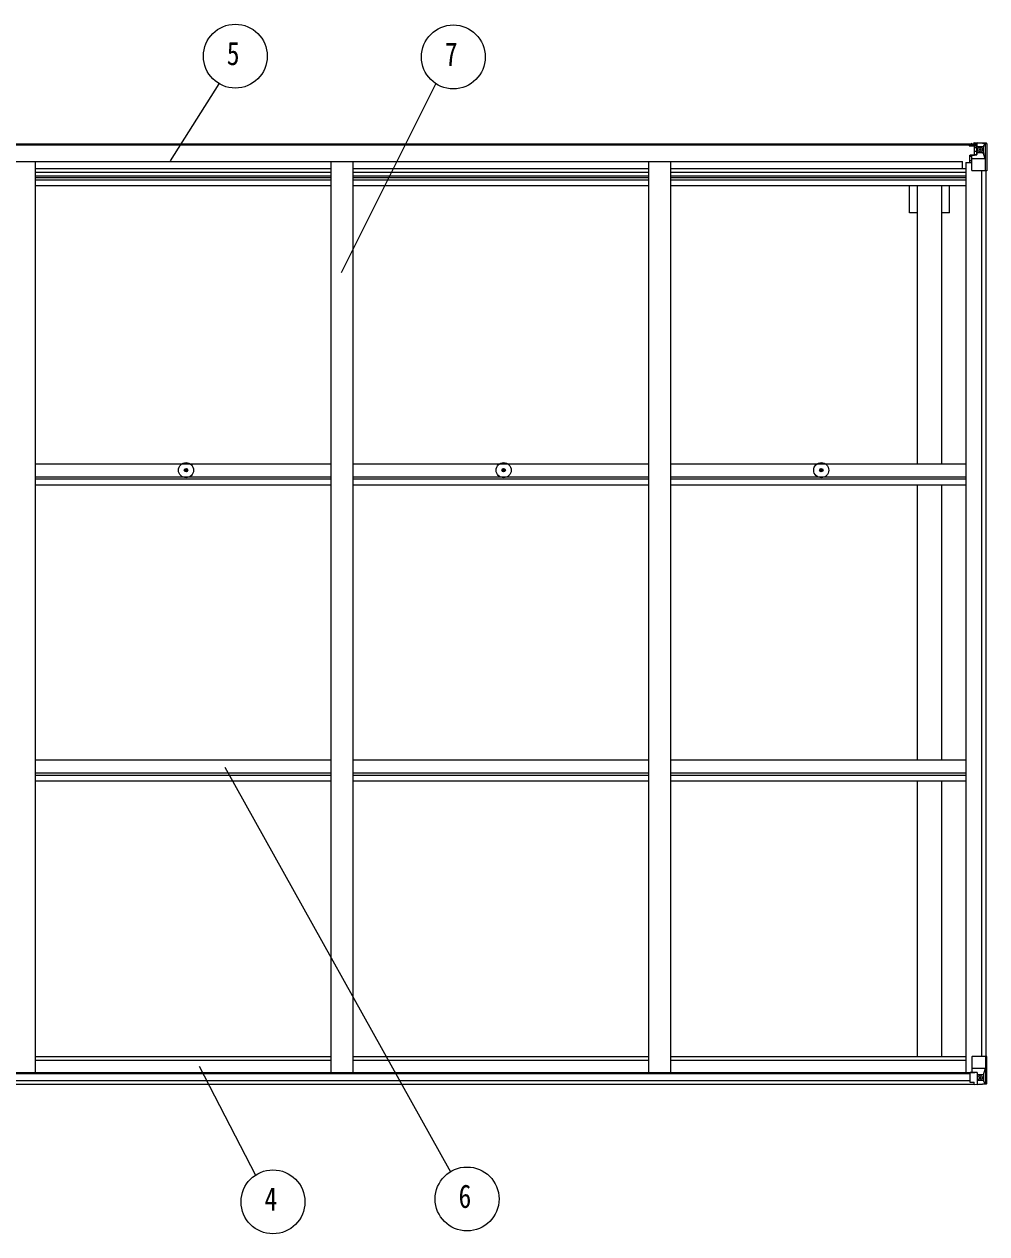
# Model space of a CAD drawing. Units: millimetres, scale not verified. Extents: x -8410 to 8410, y -5940 to 5940.
# Drawn here: x -1065 to 1105, y -586 to 2140 of the extents above; entities that cross this region are included whole.
import ezdxf
from ezdxf.enums import TextEntityAlignment as Align

# ---------------------------------------------------------------- set-up
doc = ezdxf.new("R2010")
doc.units = ezdxf.units.MM
doc.header["$LTSCALE"] = 30
for name, color, linetype in [('0-4_YKK_13', 4, 'Continuous'), ('0-5_YKK_A1', 4, 'Continuous'), ('0-6_YKK_D', 6, 'Continuous')]:
    doc.layers.add(name, color=color, linetype=linetype)
doc.styles.add('ＭＳ ゴシック', font='')
doc.styles.get('ＭＳ ゴシック').set_extended_font_data('MS Gothic')

msp = doc.modelspace()

# ---------------------------------------------------------------- linework, layer by layer
at = {"layer": '0-4_YKK_13'}
for p, q in [((1064.56, 1867.08), (1064.56, 1868)), ((1065.56, 1867.08), (1064.56, 1867.08)), ((1064.56, 1867.08), (1064.56, 1865.51)), ((1064.56, 1865.4), (1064.56, 1865.51)), ((1065.56, 1868), (1065.56, 1867.08)), ((1070.56, 1867.08), (1065.56, 1867.08)), ((1070.76, 1870.58), (1069.07, 1870.15)), ((1070.56, 1865.47), (1070.56, 1867.08)), ((1070.56, 1865.47), (1080.56, 1865.38)), ((1070.76, 1870.58), (1071.06, 1870.58)), ((1071.06, 1870.58), (1071.06, 1870.15)), ((1072.56, 1867.34), (1080.56, 1867.34)), ((1072.56, 1867.31), (1080.56, 1867.31)), ((1076.06, 1872.78), (1082.56, 1872.38)), ((1076.06, 1871.89), (1076.06, 1872.78)), ((1082.56, 1871.5), (1076.06, 1871.89)), ((1076.06, 1871.38), (1076.06, 1871.89)), ((1076.06, 1871.38), (1076.06, 1870.97)), ((1076.06, 1870.97), (1081.06, 1870.88)), ((1076.06, 1870.97), (1076.06, 1870.15)), ((1077.06, 1845.28), (1077.06, 1865.25)), ((1080.95, 1865.01), (1077.06, 1865.01)), ((1077.06, 1861.38), (1081.06, 1861.38)), ((1080.56, 1867.34), (1080.56, 1865.38)), ((1080.56, 1866.31), (1081.06, 1866.31)), ((1080.57, 1865.38), (1080.56, 1865.38)), ((1080.57, 1865.22), (1080.57, 1865.38)), ((1081.06, 1866.67), (1082.56, 1866.67)), ((1081.06, 1863.14), (1082.56, 1863.14)), ((1082.56, 1846.28), (1082.56, 1872.38)), ((1082.56, 1872.27), (1094.56, 1871.48)), ((1083.56, 1863.14), (1082.56, 1863.14)), ((1094.56, 1863.14), (1082.56, 1863.14)), ((1089.08, 1855.94), (1089.08, 1854.98)), ((1096.89, 1863.08), (1094.56, 1863.14)), ((1094.65, 1871.48), (1102.58, 1871)), ((1096.89, 1849.61), (1096.89, 1863.08)), ((1097.75, 1866.59), (1100.48, 1870.26)), ((1101.72, 1870.03), (1101.72, 1869.96)), ((1101.72, 1809.38), (1101.72, 1869.96)), ((1103.62, 1871.09), (1103.62, 1871.09)), ((1103.62, 1871.05), (1103.62, 1871.09)), ((1104.56, 1870.09), (1104.56, 1870.05)), ((1066.06, 1844.25), (1067.06, 1844.26)), ((1066.06, 1828.03), (1066.06, 1844.25)), ((1067.06, 1842.52), (1066.06, 1842.53)), ((1066.06, 1832.38), (1070.56, 1832.38)), ((1071.11, 1844.29), (1067.06, 1844.26)), ((1070.56, 1810.38), (1070.56, 1843.48)), ((1094.56, 1836.05), (1070.56, 1836.05)), ((1081.74, 1846.02), (1071.39, 1844.37)), ((1071.39, 1843.74), (1081.74, 1845.39)), ((1071.39, 1844.37), (1071.39, 1843.74)), ((1077.06, 1853.18), (1081.06, 1853.18)), ((1081.06, 1849.58), (1082.56, 1849.58)), ((1081.74, 1845.39), (1081.74, 1846.02)), ((1094.56, 1849.58), (1082.56, 1849.58)), ((1094.56, 1849.58), (1096.89, 1849.61)), ((1094.56, 1849.58), (1094.56, 1849.58)), ((1101.17, 1836.26), (1094.56, 1836.05)), ((1101.17, 1836.26), (1097.03, 1848.35)), ((1101.72, 1809.38), (1071.56, 1809.38)), ((-702.86, 1135.07), (-701.75, 1135.09)), ((-702.86, 1134.07), (-701.75, 1134.05)), ((-701.75, 1135.09), (-701.24, 1135.19)), ((-701.75, 1134.05), (-701.24, 1133.95)), ((-701.14, 1135.7), (-701.24, 1135.19)), ((-701.14, 1133.43), (-701.24, 1133.95)), ((-701.12, 1136.81), (-701.14, 1135.7)), ((-701.12, 1132.32), (-701.14, 1133.43)), ((-700.12, 1136.81), (-700.1, 1135.7)), ((-700.12, 1132.32), (-700.1, 1133.43)), ((-700.1, 1135.7), (-700, 1135.19)), ((-700.1, 1133.43), (-700, 1133.95)), ((-699.48, 1135.09), (-700, 1135.19)), ((-699.48, 1134.05), (-700, 1133.95)), ((-698.37, 1135.07), (-699.48, 1135.09)), ((-698.37, 1134.07), (-699.48, 1134.05)), ((13.14, 1135.07), (14.25, 1135.09)), ((13.14, 1134.07), (14.25, 1134.05)), ((14.25, 1135.09), (14.76, 1135.19)), ((14.25, 1134.05), (14.76, 1133.95)), ((14.86, 1135.7), (14.76, 1135.19)), ((14.86, 1133.43), (14.76, 1133.95)), ((14.88, 1136.81), (14.86, 1135.7)), ((14.88, 1132.32), (14.86, 1133.43)), ((15.88, 1136.81), (15.9, 1135.7)), ((15.88, 1132.32), (15.9, 1133.43)), ((15.9, 1135.7), (16, 1135.19)), ((15.9, 1133.43), (16, 1133.95)), ((16.52, 1135.09), (16, 1135.19)), ((16.52, 1134.05), (16, 1133.95)), ((17.63, 1135.07), (16.52, 1135.09)), ((17.63, 1134.07), (16.52, 1134.05)), ((729.14, 1135.07), (730.25, 1135.09)), ((729.14, 1134.07), (730.25, 1134.05)), ((730.25, 1135.09), (730.76, 1135.19)), ((730.25, 1134.05), (730.76, 1133.95)), ((730.86, 1135.7), (730.76, 1135.19)), ((730.86, 1133.43), (730.76, 1133.95)), ((730.88, 1136.81), (730.86, 1135.7)), ((730.88, 1132.32), (730.86, 1133.43)), ((731.88, 1136.81), (731.9, 1135.7)), ((731.88, 1132.32), (731.9, 1133.43)), ((731.9, 1135.7), (732, 1135.19)), ((731.9, 1133.43), (732, 1133.95)), ((732.52, 1135.09), (732, 1135.19)), ((732.52, 1134.05), (732, 1133.95)), ((733.63, 1135.07), (732.52, 1135.09)), ((733.63, 1134.07), (732.52, 1134.05)), ((1070.56, -187.6), (1070.56, -220.69)), ((1104.56, -186.6), (1071.56, -186.6)), ((1101.72, -186.6), (1101.72, -247.18)), ((1104.56, -247.31), (1104.56, -186.6)), ((1094.56, -213.26), (1070.56, -213.26)), ((1101.17, -213.48), (1094.56, -213.26)), ((1101.17, -213.48), (1097.03, -225.56)), ((1066.06, -223.75), (1066.06, -243.91)), ((1076.06, -222.81), (1067.06, -222.84)), ((1067.06, -244.62), (1076.06, -244.68)), ((1071.39, -220.95), (1081.74, -222.61)), ((1071.39, -221.59), (1071.39, -220.95)), ((1079.04, -222.81), (1071.39, -221.59)), ((1082.56, -222.81), (1076.06, -222.81)), ((1076.06, -249.99), (1076.06, -244.05)), ((1081.74, -222.61), (1081.74, -222.81)), ((1082.56, -222.81), (1082.56, -249.6)), ((1082.56, -226.8), (1094.56, -226.8)), ((1094.56, -240.35), (1082.56, -240.35)), ((1090.04, -233.16), (1090.04, -232.2)), ((1094.56, -226.8), (1094.56, -226.8)), ((1094.56, -226.8), (1096.89, -226.83)), ((1096.89, -240.3), (1094.56, -240.36)), ((1096.89, -226.83), (1096.89, -240.3)), ((1097.75, -243.81), (1100.48, -247.47)), ((1082.56, -249.48), (1094.56, -248.7)), ((1094.65, -248.69), (1102.58, -248.22)), ((1101.72, -247.25), (1101.72, -247.18)), ((1103.62, -248.26), (1103.62, -248.31))]:
    msp.add_line(p, q, dxfattribs=at)
for points in [[(1070.56, 1865.47), (1070.56, 1865.46), (1064.56, 1865.51)], [(1065.56, 1865.35), (1080.56, 1865.22), (1080.57, 1865.22)], [(1080.56, 1866.31), (1072.56, 1866.31), (1072.56, 1868)], [(1076.06, 1871.38), (1081.06, 1871.38), (1081.06, 1845.92)], [(1103.62, 1871.09), (1094.56, 1871.65), (1082.56, 1872.38)], [(1088.12, 1857.86), (1087.16, 1857.86), (1087.16, 1856.9), (1088.12, 1856.9)], [(1090.04, 1858.82), (1090.04, 1859.78), (1089.08, 1859.78), (1089.08, 1858.82)], [(1089.08, 1854.98), (1090.04, 1854.98), (1090.04, 1855.94)], [(1091, 1856.9), (1091.96, 1856.9), (1091.96, 1857.86), (1091, 1857.86)], [(1104.56, 1870.05), (1104.56, 1809.38), (1101.72, 1809.38)], [(1067.06, 1844.26), (1067.06, 1842.52), (1070.56, 1842.51)], [(1066.06, -243.91), (1066.07, -244.01), (1076.06, -244.05)], [(1088.12, -234.12), (1087.16, -234.12), (1087.16, -235.08), (1088.12, -235.08)], [(1090.04, -232.2), (1089.08, -232.2), (1089.08, -233.16)], [(1089.08, -236.04), (1089.08, -237), (1090.04, -237), (1090.04, -236.04)], [(1091, -235.08), (1091.96, -235.08), (1091.96, -234.12), (1091, -234.12)], [(1103.62, -248.31), (1094.56, -248.86), (1076.06, -249.99)]]:
    msp.add_lwpolyline(points, dxfattribs=at)
for centre, radius in [((1089.56, 1857.38), 5.3), ((-700.62, 1134.57), 17), ((15.38, 1134.57), 17), ((731.38, 1134.57), 17), ((-700.62, 1134.57), 4), ((15.38, 1134.57), 4), ((731.38, 1134.57), 4), ((1089.56, -234.6), 5.3)]:
    msp.add_circle(centre, radius, dxfattribs=at)
for centre, radius, start, end in [((1065.42, 1873.04), 7.69, 263.56574, 271.03001), ((1080.56, 1867.84), 0.5, 270.00309, 0.00198), ((1080.56, 1867.81), 0.5, 269.99891, 359.99891), ((1080.56, 1864.88), 0.5, 359.95536, 89.47105), ((1080.55, 1864.71), 0.513, 358.95293, 88.11972), ((1088.12, 1858.82), 0.96, 270, 0), ((1088.12, 1855.94), 0.96, 0, 90), ((1091, 1858.82), 0.96, 180, 270), ((1091, 1855.94), 0.96, 90, 180), ((1100.44, 1870.09), 1.28, 357.54105, 48.82169), ((1102.41, 1883.7), 12.7, 264.89689, 270.75534), ((1103.56, 1870.09), 0.999, 0.04917, 86.5576), ((1103.56, 1870.09), 1, 359.99921, 86.49983), ((1103.56, 1870.05), 0.999, 0.04917, 86.5576), ((1071.5, 1843.44), 0.937, 96.73234, 177.67791), ((1071.5, 1842.81), 0.937, 96.73234, 177.67791), ((1081.63, 1846.96), 0.937, 276.73234, 357.67791), ((1081.63, 1846.32), 0.937, 276.73234, 357.67791), ((1071.56, 1810.38), 1, 180, 270), ((-700.62, 1134.57), 2.3, 167.44414, 192.55586), ((-700.62, 1134.57), 2.3, 77.44414, 102.55586), ((-700.62, 1134.57), 2.3, 257.44414, 282.55586), ((-700.62, 1134.57), 2.3, 347.44414, 12.55586), ((15.38, 1134.57), 2.3, 167.44414, 192.55586), ((15.38, 1134.57), 2.3, 77.44414, 102.55586), ((15.38, 1134.57), 2.3, 257.44414, 282.55586), ((15.38, 1134.57), 2.3, 347.44414, 12.55586), ((731.38, 1134.57), 2.3, 167.44414, 192.55586), ((731.38, 1134.57), 2.3, 77.44414, 102.55586), ((731.38, 1134.57), 2.3, 257.44414, 282.55586), ((731.38, 1134.57), 2.3, 347.44414, 12.55586), ((1071.56, -187.6), 1, 90, 180), ((1071.5, -220.02), 0.937, 182.32209, 263.26766), ((1071.5, -220.66), 0.937, 182.32209, 263.26766), ((1081.63, -223.54), 0.937, 50.93398, 83.26766), ((1088.12, -233.16), 0.96, 270, 0), ((1088.12, -236.04), 0.96, 0, 90), ((1091, -233.16), 0.96, 180, 270), ((1091, -236.04), 0.96, 90, 180), ((1100.44, -247.31), 1.28, 311.17831, 2.45895), ((1102.41, -260.92), 12.7, 89.24466, 95.10311), ((1103.56, -247.27), 0.999, 273.4424, 359.95083), ((1103.56, -247.31), 0.999, 273.4424, 359.95083), ((1103.56, -247.31), 1, 273.50017, 0.00079)]:
    msp.add_arc(centre, radius, start, end, dxfattribs=at)
for centre, major_axis, ratio, start_param, end_param in [((1176.31, 1863.14), (-81.75, 0), 0.061163, 6.2824128, 6.2831853), ((1099.77, 1863), (-0.03, 5), 0.573921, 0.7672717, 1.551125), ((1101.43, 1868.07), (0.02, 3), 0.466854, 0.125683, 0.7596956), ((1101.62, 1871.17), (-2, 0.12), 0.060933, 2.0712557, 3.1453404), ((902.62, 1883.4), (-201, 12.36), 0.060933, 3.1453404, 3.145839), ((1098.3, 1849.63), (0, 3), 0.468246, 1.5772882, 2.0127935), ((1100.45, 1838.61), (-0.85, 2.32), 0.403757, 3.0087805, 3.9744392), ((1100.45, -215.83), (-0.85, -2.32), 0.403757, 2.3087461, 3.2744049), ((1067.06, -223.75), (-1, -0.021), 0.906239, 4.6936843, 6.2644806), ((1067.06, -243.91), (-1, 0.012), 0.707053, 0.1587743, 1.5795216), ((1176.31, -240.35), (-81.75, 0), 0.061163, 0, 0.0007725), ((1099.76, -240.22), (-0.03, -5), 0.573921, 4.7320603, 5.5159136), ((1098.3, -226.85), (0, -3), 0.468246, 4.2703918, 4.7058971), ((1101.43, -245.29), (0.02, -3), 0.466854, 5.5234897, 6.1575023), ((1101.62, -248.39), (-2, -0.12), 0.060933, 3.1378449, 4.2119296), ((902.62, -260.62), (-201, -12.36), 0.060933, 3.1373463, 3.1378449)]:
    msp.add_ellipse(centre, major_axis=major_axis, ratio=ratio, start_param=start_param, end_param=end_param, dxfattribs=at)
at = {"layer": '0-5_YKK_A1'}
for p, q in [((-1779.94, 1870.15), (1081.06, 1870.15)), ((-1779.94, 1868), (1081.06, 1868)), ((-1748.94, 1829.87), (1050.06, 1829.87)), ((-1040.44, 1829.85), (-1040.44, -222.62)), ((-374.44, 1829.85), (-374.44, -222.62)), ((-324.44, 1829.85), (-324.44, -222.62)), ((341.56, 1829.85), (341.56, -222.62)), ((391.56, 1829.85), (391.56, -222.62)), ((1050.06, 1814.35), (1050.06, 1829.87)), ((1057.56, 1828.03), (1057.56, -222.62)), ((1057.56, 1828.03), (1070.56, 1828.03)), ((-1040.44, 1814.35), (-374.44, 1814.35)), ((-1040.44, 1805.96), (-374.44, 1805.96)), ((-324.44, 1814.35), (341.56, 1814.35)), ((-324.44, 1805.96), (341.56, 1805.96)), ((391.56, 1814.35), (1057.56, 1814.35)), ((391.56, 1805.96), (1057.56, 1805.96)), ((1092.86, 1809.38), (1092.86, -186.6)), ((1102.56, 1809.38), (1102.56, -186.6)), ((-1040.44, 1797.76), (-374.44, 1797.76)), ((-1040.44, 1793.83), (-374.44, 1793.83)), ((-1040.44, 1788.75), (-374.44, 1788.75)), ((-1040.44, 1775.74), (-374.44, 1775.74)), ((-324.44, 1797.76), (341.56, 1797.76)), ((-324.44, 1793.83), (341.56, 1793.83)), ((-324.44, 1788.75), (341.56, 1788.75)), ((-324.44, 1775.74), (341.56, 1775.74)), ((391.56, 1797.76), (1057.56, 1797.76)), ((391.56, 1793.83), (1057.56, 1793.83)), ((391.56, 1788.75), (1057.56, 1788.75)), ((391.56, 1775.74), (1057.56, 1775.74)), ((930.36, 1714.15), (930.36, 1775.74)), ((948.06, 1149.09), (948.06, 1775.74)), ((1003.06, 1149.09), (1003.06, 1775.74)), ((1020.76, 1714.15), (1020.76, 1775.74)), ((948.06, 1714.15), (930.36, 1714.15)), ((1020.76, 1714.15), (1003.06, 1714.15)), ((-1040.41, 1149.09), (-374.44, 1149.09)), ((-324.41, 1149.09), (341.56, 1149.09)), ((391.59, 1149.09), (1057.56, 1149.09)), ((-1040.41, 1119.35), (-374.44, 1119.35)), ((-324.41, 1119.35), (341.56, 1119.35)), ((391.59, 1119.35), (1057.56, 1119.35)), ((-1040.41, 1114.8), (-374.44, 1114.8)), ((-1040.41, 1101.79), (-374.44, 1101.79)), ((-324.41, 1114.8), (341.56, 1114.8)), ((-324.41, 1101.79), (341.56, 1101.79)), ((391.59, 1114.8), (1057.56, 1114.8)), ((391.59, 1101.79), (1057.56, 1101.79)), ((948.06, 482.09), (948.06, 1101.79)), ((1003.06, 482.09), (1003.06, 1101.79)), ((-1040.41, 482.09), (-374.44, 482.09)), ((-324.41, 482.09), (341.56, 482.09)), ((391.59, 482.09), (1057.56, 482.09)), ((-1040.41, 452.36), (-374.44, 452.36)), ((-1040.41, 447.81), (-374.44, 447.81)), ((-324.41, 452.36), (341.56, 452.36)), ((-324.41, 447.81), (341.56, 447.81)), ((391.59, 452.36), (1057.56, 452.36)), ((391.59, 447.81), (1057.56, 447.81)), ((-1040.41, 434.8), (-374.44, 434.8)), ((-324.41, 434.8), (341.56, 434.8)), ((391.59, 434.8), (1057.56, 434.8)), ((948.06, -186.45), (948.06, 434.8)), ((1003.06, -186.45), (1003.06, 434.8)), ((-1040.44, -186.45), (-374.44, -186.45)), ((-324.44, -186.45), (341.56, -186.45)), ((391.56, -186.45), (1057.56, -186.45)), ((-1040.44, -194.79), (-374.44, -194.79)), ((-324.44, -194.79), (341.56, -194.79)), ((391.56, -194.79), (1057.56, -194.79)), ((-1776.7, -222.62), (1077.83, -222.62)), ((-1764.94, -224.88), (1066.06, -224.88)), ((-1764.94, -240.49), (1066.06, -240.49)), ((-1774.94, -248.39), (1076.06, -248.39))]:
    msp.add_line(p, q, dxfattribs=at)
at = {"layer": '0-6_YKK_D'}
for p, q in [((-735.23, 1831.4), (-626.02, 2005.46)), ((-350.27, 1579.72), (-137.32, 2005.38)), ((-613.16, 465.5), (-104.56, -445.97)), ((-670.88, -208.04), (-543.71, -453.44))]:
    msp.add_line(p, q, dxfattribs=at)
for centre in [(-589.49, 2067.5), (-98.04, 2065.72), (-67.01, -507.4), (-504.64, -513.92)]:
    msp.add_circle(centre, 72, dxfattribs=at)

# ---------------------------------------------------------------- texts
at = {"layer": '0-6_YKK_D', "style": 'ＭＳ ゴシック', "width": 0.8}
for s, p in [('5', (-608.69, 2031.5)), ('7', (-117.24, 2029.72)), ('4', (-523.84, -549.92)), ('6', (-86.21, -543.4))]:
    msp.add_text(s, height=52.79, dxfattribs=at).set_placement(p, align=Align.BOTTOM_LEFT)

doc.saveas('drawing.dxf')
